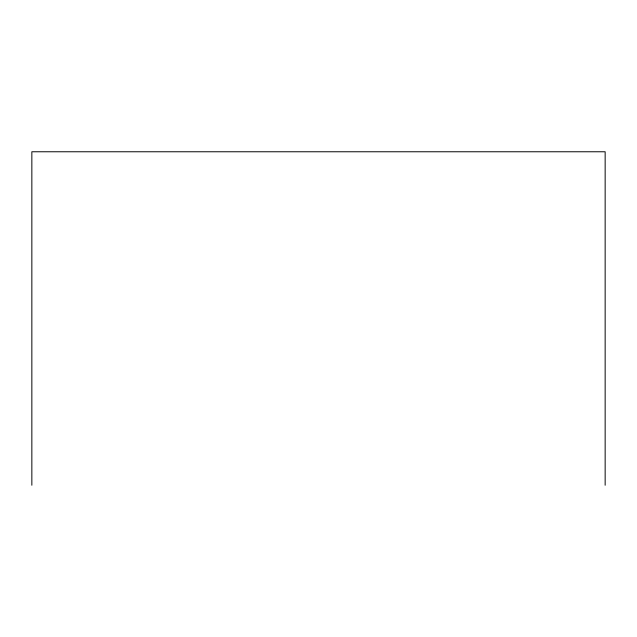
<?xml version="1.0" encoding="UTF-8"?>
<svg xmlns="http://www.w3.org/2000/svg" width="637" height="637" viewBox="0 0 637 637"><rect width="100%" height="100%" fill="white"/><g stroke="black" fill="none" stroke-linecap="round" stroke-linejoin="round"><path stroke-width="0.96" d="M605.15 485.235L605.15 151.765L31.85 151.765L31.85 485.235"/></g></svg>
